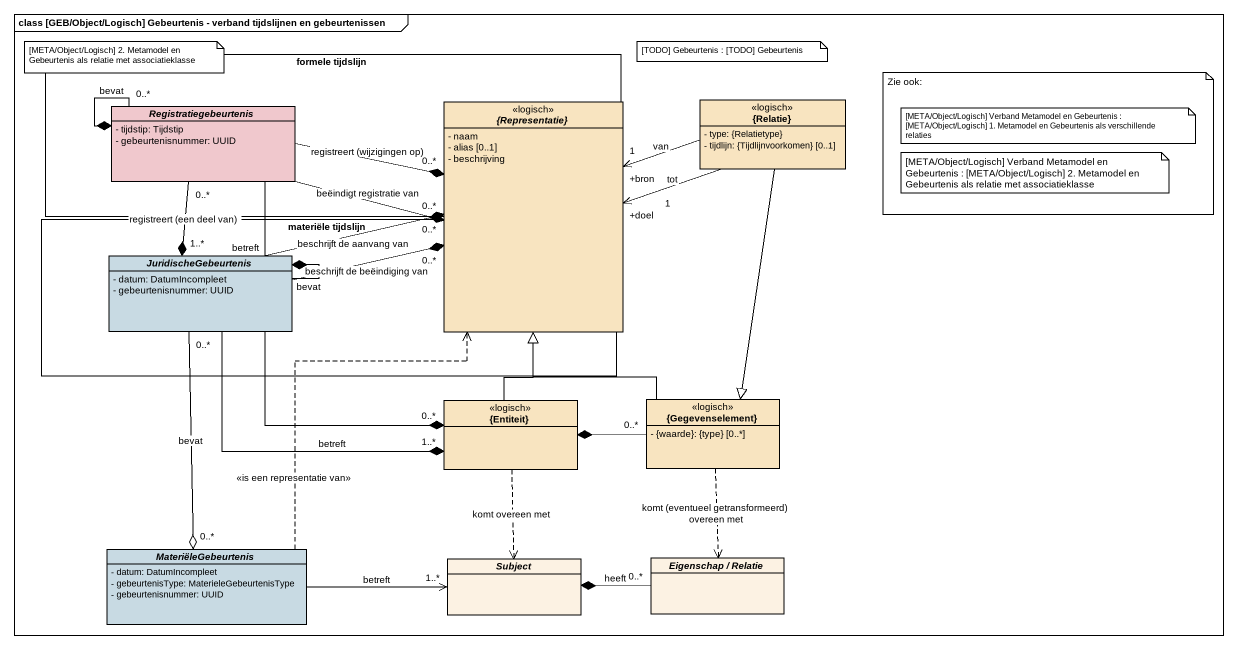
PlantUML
@startuml
mainframe class [GEB/Object/Logisch] Gebeurtenis - verband tijdslijnen en gebeurtenissen
hide circle
hide empty members
skinparam classAttributeIconSize 0
rectangle "formele tijdslijn" as formele_tijdslijn {
  abstract class Registratiegebeurtenis #F0C8CD {
    - tijdstip: Tijdstip
    - gebeurtenisnummer: UUID
  }
}
abstract class "{Representatie}" as Representatie <<logisch>> #F8E4C0 {
  - naam
  - alias [0..1]
  - beschrijving
}
class "{Relatie}" as Relatie <<logisch>> #F8E4C0 {
  - type: {Relatietype}
  - tijdlijn: {Tijdlijnvoorkomen} [0..1]
}
rectangle "materiële tijdslijn" as materiële_tijdslijn {
  abstract class JuridischeGebeurtenis #C8DAE3 {
    - datum: DatumIncompleet
    - gebeurtenisnummer: UUID
  }
}
class "{Entiteit}" as Entiteit <<logisch>> #F8E4C0
class "{Gegevenselement}" as Gegevenselement <<logisch>> #F8E4C0 {
  - {waarde}: {type} [0..*]
}
abstract class MateriëleGebeurtenis #C8DAE3 {
  - datum: DatumIncompleet
  - gebeurtenisType: MaterieleGebeurtenisType
  - gebeurtenisnummer: UUID
}
abstract class Subject #FCF2E3
abstract class "Eigenschap / Relatie" as Eigenschap_Relatie #FCF2E3
Registratiegebeurtenis "0..*" --* Registratiegebeurtenis : bevat
Registratiegebeurtenis -right-* "0..*" Representatie : beëindigt registratie van
Registratiegebeurtenis -right-* "0..*" Representatie : registreert (wijzigingen op)
Registratiegebeurtenis "0..*" --* "1..*" JuridischeGebeurtenis : registreert (een deel van)
Registratiegebeurtenis --* "0..*" Entiteit : betreft
Relatie -left-> "+bron\n1" Representatie : van
Relatie -left-> "+doel\n1" Representatie : tot
Relatie --|> Gegevenselement
JuridischeGebeurtenis -right-* "0..*" Representatie : beschrijft de aanvang van
JuridischeGebeurtenis -right-* "0..*" Representatie : beschrijft de beëindiging van
JuridischeGebeurtenis --* JuridischeGebeurtenis : bevat
JuridischeGebeurtenis -right-* "1..*" Entiteit : betreft
JuridischeGebeurtenis "0..*" --o "0..*" MateriëleGebeurtenis : bevat
Entiteit -up-|> Representatie
Entiteit ..> Subject : komt overeen met
Gegevenselement -up-|> Representatie
Gegevenselement "0..*" -left-* Entiteit
Gegevenselement ..> Eigenschap_Relatie : komt (eventueel getransformeerd) overeen met
MateriëleGebeurtenis .up.> Representatie : <<is een representatie van>>
MateriëleGebeurtenis -right-> "1..*" Subject : betreft
Eigenschap_Relatie "0..*" -left-* Subject : heeft
note as N1
  [META/Object/Logisch] 2. Metamodel en Gebeurtenis als relatie met associatieklasse
end note
note as N2
  [TODO] Gebeurtenis : [TODO] Gebeurtenis
end note
note as N3
  Zie ook:
end note
note as N4
  [META/Object/Logisch] Verband Metamodel en Gebeurtenis : [META/Object/Logisch] 1. Metamodel en Gebeurtenis als verschillende relaties
end note
note as N5
  [META/Object/Logisch] Verband Metamodel en Gebeurtenis : [META/Object/Logisch] 2. Metamodel en Gebeurtenis als relatie met associatieklasse
end note
@enduml
